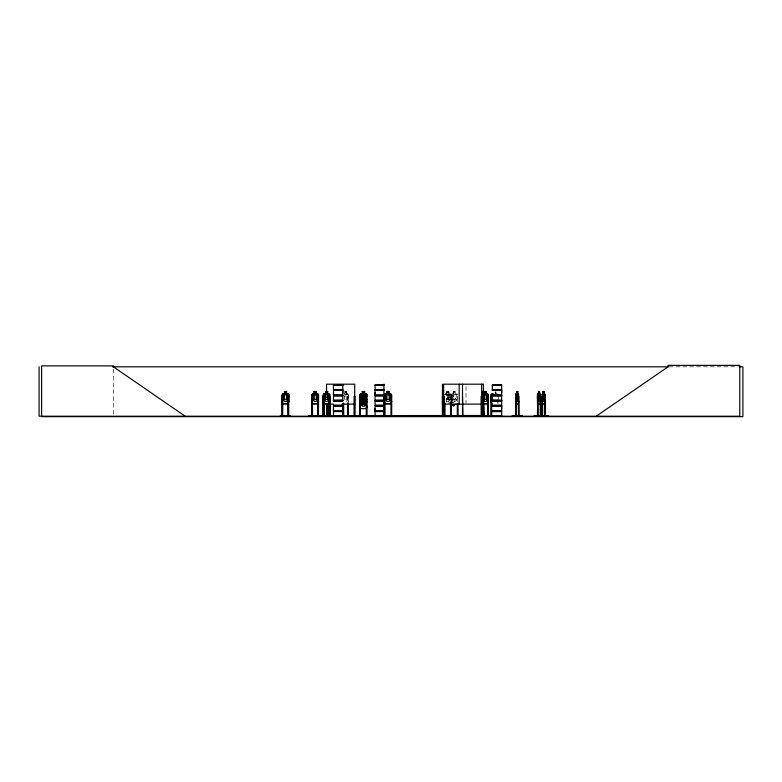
<?xml version="1.0" encoding="UTF-8"?>
<svg xmlns="http://www.w3.org/2000/svg" width="782" height="782" viewBox="0 0 782 782"><rect width="100%" height="100%" fill="white"/><g stroke="black" fill="none" stroke-linecap="round" stroke-linejoin="round"><path stroke-width="0.59" stroke-dasharray="3.91 2.93" d="M454.293 400.413L454.909 399.973L451.703 399.064C451.947 394.851 448.985 395.712 450.931 399.035C447.646 397.1 446.737 400.003 450.979 399.768L451.761 402.769M347.648 403.737L348.332 401.381L348.332 394.793L347.677 393.933M450.432 403.737L451.194 401.371L450.715 403.004M444.45 394.842L445.134 394.011L450.432 394.011L451.194 394.832L451.253 402.153M452.211 402.74L451.732 399.778L454.293 400.521M451.4 404.665L446.747 400.013L446.678 398.84L451.537 394.011L457.177 394.011M445.593 394.832L446.747 394.011M669.206 366.817L738.071 366.817M344.872 391.479L346.631 391.479L346.631 393.933M344.93 391.557L346.573 391.557M446.718 391.557L448.897 391.557L448.897 403.737M343.709 393.933L344.93 393.933M346.573 393.933L347.736 393.933M445.075 393.933L446.747 393.933M450.461 393.933L448.897 393.933L448.946 391.479L446.639 391.479L446.639 393.933M495.896 393.933L497.489 393.933M344.021 394.011L347.707 394.011M348.332 394.793L348.215 402.153M446.747 394.832L448.897 394.832M450.755 394.89L451.908 394.89L456.532 399.514M348.215 396.298L347.56 396.298L347.56 402.153M451.351 396.298L450.53 396.298L450.53 402.153M446.747 399.407L448.897 399.407M448.897 394.011L450.041 394.832L450.041 399.407L448.897 401.371L446.747 401.371L445.593 399.407M458.076 394.793L457.206 393.933L455.623 393.933L455.623 391.479L453.169 391.479L453.169 393.933L451.497 393.933L450.715 394.802L450.618 402.153M449.591 395.927L447.861 394.196L446.131 395.927L447.978 397.667L447.685 399.103L450.921 402.339L453.179 402.867L454.801 401.244L454.274 398.996L451.038 395.751L449.591 396.044L447.861 394.314M450.432 393.933L451.273 394.793M457.626 401.762L456.6 399.465L451.937 394.802L450.715 394.802L451.224 403.004L450.803 401.371M446.766 398.879L446.825 399.983M498.271 395.917L498.271 403.326M497.596 399.807L497.596 403.326M495.896 391.479L495.896 393.933M495.817 392.378L495.817 394.011M495.407 391.968L495.407 392.789M466.033 386.533L466.033 402.945M457.314 396.298L457.323 402.153M451.165 394.832L451.165 402.153M446.669 391.479L446.747 403.737M348.029 396.298L348.029 402.153M347.746 396.298L347.746 402.153M346.573 391.479L346.514 394.011L347.423 394.832L347.423 399.407L346.573 401.371L344.989 401.371L344.139 399.407L344.93 391.479M113.41 369.221L113.41 415.017M456.766 399.407L455.544 401.371L453.247 401.371L452.025 399.407L452.025 394.832L453.247 394.011L453.247 391.557L455.544 391.557L455.544 394.011L456.766 394.832L456.766 399.407M447.861 394.89L446.825 395.927L447.402 396.503L448.438 395.467L447.861 394.89M450.178 396.621L448.555 398.243L451.791 401.479L453.413 399.856L450.178 396.621M346.289 391.968L345.273 391.968L345.273 392.789L346.289 392.789L346.289 391.968M448.506 391.968L447.128 391.968L447.128 392.789L448.506 392.789L448.506 391.968M455.134 391.968L453.658 391.968L453.658 392.789L455.134 392.789L455.134 391.968M346.573 394.832L344.989 394.832L344.989 399.407L346.573 399.407L346.573 394.832M455.544 394.832L453.247 394.832L453.247 399.407L455.544 399.407L455.544 394.832"/><path stroke-width="1.17" d="M342.809 410.687L333.484 410.687L333.494 408.4M333.484 395.008L333.484 390.433L342.809 390.433L342.799 395.008L333.484 395.008L333.494 392.72M342.799 392.72L342.799 390.433M383.767 410.687L375.067 410.687L375.077 408.4M384.392 395.008L375.067 395.008L375.077 392.72M501.663 408.4L501.663 406.102L492.347 406.102M501.663 392.72L501.663 390.433L492.347 390.433M380.062 416.21L390.863 415.701M438.829 415.848L457.245 415.701M483.364 403.815L483.481 384.187L443.629 384.187L443.57 416.22L443.55 415.496M483.442 403.815L483.599 401.381M478.007 416.21L491.028 416.21L491.028 415.496M478.125 416.22L490.969 415.809L490.382 416.18M333.464 416.21L333.494 411.606L342.809 411.606M492.259 400.452L501.682 400.589M492.259 416.102L501.682 416.034L501.663 411.606L492.347 411.606M518.349 403.815L518.779 401.381M540.176 403.815L540.606 401.381L540.245 403.815L537.693 403.815L537.371 394.802L538.495 393.933M542.063 401.381L542.317 403.815L544.868 403.815L545.122 401.371M544.868 403.815L545.23 394.793L544.106 393.933M512.278 416.161L522.288 415.848L512.259 416.171M512.278 415.848L522.288 415.848M518.877 416.21L518.974 396.298L518.456 396.298L518.417 416.22M519.023 416.161L518.398 415.496M534.106 415.848L548.749 415.848M540.851 416.161L540.802 396.298L540.284 396.298L540.245 416.22M545.474 416.161L545.435 396.298L544.907 396.298L544.907 416.22M461.419 415.848L463.54 415.819M488.31 401.381L487.606 403.815L481.751 403.815L481.565 401.371L481.849 403.737L487.606 403.737M340.229 416.171L350.903 415.848L333.415 416.053M345.644 416.161L345.664 415.604M328.978 416.171L329.007 396.298L329.721 396.298M326.573 392.359L326.544 384.187L354.735 384.187L354.647 416.22M329.075 403.815L329.848 401.381M286.613 393.933L288.089 393.933L288.871 394.793L288.832 401.381L288.02 403.737L282.918 403.737M288.871 401.381L288.069 403.815L282.859 403.815L282.175 401.381L282.282 394.842L282.947 394.011M317.746 403.737L318.597 401.381L317.795 403.815L312.585 403.815L311.901 401.381L311.93 394.802L312.634 393.933M363.435 396.914L363.435 397.227M367.081 401.381L366.24 403.815L360.482 403.815L359.72 401.381M366.181 408.517L367.002 406.141L366.24 408.595L360.482 408.595L359.72 406.151M391.616 401.371L390.805 403.737L385.164 403.737M391.704 401.381L390.863 403.815L385.096 403.815L384.343 401.381L384.421 394.842L385.125 393.933L386.797 393.933L386.797 391.479L389.25 391.479L389.162 394.011L390.394 394.832L390.394 399.407L389.162 401.371L386.875 401.371L385.653 399.407L385.653 394.832L386.875 394.011L386.875 391.557L389.162 391.557M321.343 416.122L331.705 416.171M283.534 416.161L280.386 415.819L290.405 415.848L287.238 415.848M283.543 415.848L280.376 415.848M310.112 415.819L320.131 415.848M515.934 403.815L515.543 394.802L516.667 393.933M515.592 416.22L515.944 393.933M537.781 393.933L537.42 416.22L538.006 415.496M542.405 393.933L542.004 416.161M542.102 394.842L542.415 394.011L544.849 394.011M442.592 416.21L442.426 396.298M445.173 416.171L445.085 415.496M323.201 416.171L323.142 396.298L323.992 396.298L324.061 416.22M359.534 416.161L359.603 415.496M383.786 416.21L383.923 384.187M384.128 416.161L383.962 415.496M450.168 416.21L452.612 415.848L450.07 416.161M450.549 416.161L450.53 403.326M543.119 391.479L542.552 399.407L543.079 401.371L544.067 401.371L544.595 394.832L544.067 391.557L543.079 391.557M482.602 394.842L483.178 394.011M324.149 393.933L323.435 394.802L323.337 416.22L323.181 394.802L323.963 393.933L325.615 393.933M324.178 394.011L323.504 394.842L323.543 401.371M282.234 416.22L282.175 394.802L282.918 393.933L284.433 393.933M359.808 394.842L360.541 394.011L366.181 394.011L367.002 394.832L367.081 416.22M359.72 399.582L360.502 398.703L362.174 398.703M491.076 394.842L492.22 394.011M483.52 394.832L484.478 394.011L484.469 391.479L486.384 391.479M325.664 394.011L324.608 394.832L324.608 399.407L325.664 401.371L327.648 401.371L328.714 399.407L328.714 394.832L327.648 394.011M596.216 416.22L668.004 366.817L668.004 365.36L739.782 365.36L739.782 416.22L39.1 416.22L39.1 366.817M362.262 398.791L361.03 399.602L361.03 404.177L362.262 406.141L364.549 406.141L365.771 404.177L365.771 399.602L364.549 398.791M323.474 416.171L323.513 415.496M490.764 416.161L490.959 396.298L491.634 396.298L491.712 416.22M112.491 366.817L668.375 366.817M739.234 366.817L742.9 366.817L742.9 416.64L41.622 416.64L41.622 365.878L113.41 365.878L113.41 366.817L185.187 416.22M333.474 384.91L342.819 384.91M375.057 384.91L384.392 384.91M492.337 384.91L501.682 384.91M384.392 385.076L375.057 385.086L375.077 389.514L384.392 389.514M333.494 385.37L342.799 385.37M375.077 385.37L384.382 385.37M492.357 385.37L501.663 385.37M492.347 389.514L501.673 389.514L501.673 385.096L492.337 385.096L492.357 389.514M333.415 389.827L342.878 389.827M374.998 389.827L384.451 389.827M492.289 389.827L501.741 389.827M333.415 390.11L342.878 390.11M374.998 390.11L384.451 390.11M492.289 390.11L501.741 390.11M384.392 390.433L375.067 390.433L375.067 395.008M325.556 391.479L327.717 391.479L327.609 394.011M518.407 393.933L517.655 393.933L517.723 391.479L516.599 391.479L516.1 399.407L516.628 401.371L517.616 401.371L518.143 399.407L517.616 394.011M544.174 391.479L543.05 391.479L543.079 394.011M284.472 391.557L286.574 391.557M314.188 391.557L316.299 391.557M325.625 391.557L327.648 391.557M362.262 391.557L364.549 391.557L364.549 394.011L365.771 394.832L365.771 399.407L364.549 401.371L362.262 401.371L361.03 399.407L361.03 394.832L362.262 394.011L362.174 391.479L364.627 391.479L364.627 393.933L366.211 393.933L367.081 394.793M482.25 391.557L482.973 391.557M484.478 391.557L486.326 391.557M516.628 391.557L517.684 391.557M538.456 391.557L539.521 391.557M327.55 391.968L326.026 391.968L326.026 392.789L327.296 392.789L327.296 391.968M543.255 391.968L543.891 391.968L543.891 392.789L543.255 392.789M312.605 393.933L314.149 393.933M327.678 393.933L329.095 393.933L329.848 394.793L329.681 416.22L329.593 396.298M362.174 393.933L360.502 393.933L359.72 394.802L359.759 416.22M389.25 393.933L390.834 393.933L391.704 394.793L391.674 416.22M482.308 393.933L481.565 394.842L481.849 394.011L487.606 394.011M482.914 393.933L484.469 393.933L484.41 391.479M486.336 393.933L487.636 393.933M493.452 393.933L491.77 393.933L490.998 394.802L490.998 401.381L491.751 403.815M539.482 393.933L540.577 394.832L540.587 416.22M542.327 393.933L543.119 393.933M282.918 394.011L288.059 394.011M317.775 394.011L312.634 394.011L312.008 394.842L311.862 416.22M323.983 394.011L329.066 394.011L329.848 394.793M390.805 394.011L385.164 394.011L384.421 394.842L384.373 416.22M515.895 394.011L518.388 394.011M537.723 394.011L540.225 394.011L540.606 394.793M288.832 394.793L288.05 393.933M317.746 394.011L318.597 394.793L318.45 416.22M518.779 394.793L518.319 394.011M545.162 394.793L545.113 416.22M492.347 395.008L501.673 395.008L501.673 390.433M333.415 395.33L342.878 395.33M374.998 395.33L383.815 395.33M492.289 395.33L501.741 395.33M333.415 395.614L342.878 395.614M374.998 395.614L383.815 395.614M492.289 395.614L501.741 395.614M383.767 395.936L375.067 395.936L375.067 400.345L383.757 400.228M492.347 395.936L501.673 395.936L501.673 400.345L492.357 400.228M362.174 396.249L364.627 396.249L364.627 398.703L366.22 398.703L367.081 399.573L366.181 398.791L360.541 398.791M288.763 396.298L288.04 396.298L288.079 416.22M318.479 396.298L317.766 396.298L317.688 416.22M359.681 396.298L360.355 396.298L360.434 416.22M362.262 396.337L364.549 396.337M367.002 396.298L366.328 396.298L366.25 416.22M383.933 396.298L383.669 416.22M384.294 396.298L384.979 396.298L385.057 416.22M391.616 396.298L390.941 396.298L391.02 416.22M443.629 396.298L444.303 396.298L444.225 416.22L444.215 415.496M462.504 396.298L462.934 416.22M515.592 396.298L515.885 416.22L515.934 415.496M537.42 396.298L537.713 416.22L537.762 415.496M542.043 396.298L542.376 416.22M323.474 397.119L329.857 397.119L329.857 401.381L329.114 403.815L323.924 403.815L323.171 401.381M342.819 400.355L333.396 400.472L342.819 400.54M375.057 400.355L383.767 400.355M492.337 400.345L501.682 400.355M375.057 400.589L383.767 400.589M333.474 400.746L342.819 400.746M383.767 400.755L375.057 400.755L375.077 405.184L383.767 405.184M492.337 400.746L501.682 400.746L501.663 405.184L492.347 405.184M333.494 401.039L342.799 401.039M375.077 401.039L383.757 401.039M492.357 401.039L501.663 401.039M311.901 401.381L312.673 403.737L317.775 403.737M323.435 401.381L324.139 403.815M323.983 403.737L329.066 403.737M360.541 403.737L366.181 403.737M515.895 403.737L518.388 403.737M540.225 403.737L537.723 403.737L537.478 401.371M542.346 403.737L544.849 403.737M518.417 403.815L515.866 403.815L515.573 401.371M326.544 404.118L333.591 404.118M341.812 404.118L354.735 404.118M443.629 404.118L483.481 404.118M333.484 405.184L342.809 405.184M333.415 405.506L342.878 405.506M374.998 405.506L383.815 405.506M492.289 405.506L501.741 405.506M333.415 405.79L342.878 405.79M374.998 405.79L383.815 405.79M492.289 405.79L501.741 405.79M342.809 406.102L333.484 406.102L333.484 410.687M383.767 406.102L375.067 406.102L375.067 410.687M492.347 410.687L501.673 410.687L501.673 406.102M333.415 411L342.878 411M374.998 411L383.815 411M492.289 411L501.741 411M333.415 411.283L342.878 411.283M374.998 411.283L383.815 411.283M492.289 411.283L501.741 411.283M383.767 411.606L375.067 411.606L375.067 416.024L387.54 416.21L375.077 415.897M281.95 415.496L282.82 415.496L282.82 416.22M333.347 415.604L308.626 415.604L308.626 416.22M341.802 415.604L483.96 415.496M488.476 415.496L487.655 415.496L487.655 416.22M490.871 415.496L491.712 415.496M516.179 415.496L515.553 416.161M540.225 415.496L540.87 415.496M541.985 415.496L542.63 415.496M545.494 415.496L544.849 415.496L544.878 416.22M352.252 415.838L357.609 416.171M360.434 415.701L366.25 415.701M491.702 415.701L497.518 415.701M333.494 415.897L350.903 415.848M478.105 415.848L490.92 415.848M492.357 415.897L501.663 415.897M287.287 416.171L290.425 416.161M483.921 416.171L483.472 396.298L483.442 416.22M330.375 416.171L330.434 403.326M451.449 404.597L453.638 405.75L455.232 404.157L453.658 405.858L451.4 404.665M482.797 416.161L482.67 403.326M318.597 394.793L317.775 393.933L316.339 393.933L316.368 391.479L314.12 391.479L314.188 394.011M487.587 393.933L488.31 394.793L488.251 416.22M483.52 399.407L484.478 401.371L486.277 401.371L487.235 399.407L487.235 394.832L486.277 394.011L486.336 391.479M518.329 393.933L518.759 416.22M482.895 394.011L482.895 401.371L482.25 401.371L481.908 399.407M491.076 401.371L491.81 403.737M483.364 393.933L483.696 416.22L483.491 403.492M482.953 416.18L482.885 415.496M542.102 401.371L542.395 403.815M545.23 415.496L545.25 416.22M544.106 391.479L544.145 394.011M542.571 403.326L542.61 416.22M542.278 396.298L542.239 416.22M540.841 415.496L540.88 416.22M540.479 415.496L540.479 416.22M539.551 393.933L539.551 391.479L538.427 391.479L537.928 399.407L538.456 401.371L539.443 401.371L539.971 399.407L539.482 391.479M537.948 403.326L537.977 416.22M518.642 415.496L518.652 416.22M517.655 391.479L517.684 394.011M516.12 402.153L516.149 416.22M498.349 415.496L498.437 416.22L498.202 415.496M497.675 415.496L497.684 416.22M497.596 415.496L497.518 416.22M492.298 394.832L492.298 399.407M491.546 415.496L491.546 416.22M488.408 416.22L488.408 396.298L487.724 396.298L487.821 416.22M488.203 394.832L488.203 401.371M488.144 415.496L488.163 416.22M487.88 396.298L487.988 416.22M483.159 415.496L483.256 416.22M482.993 393.933L482.993 391.479L482.23 391.479L481.908 416.22M483.032 415.496L483.1 416.22M482.914 391.479L482.973 394.011M482.504 403.326L482.602 416.22M482.445 415.496L482.445 416.22M482.269 415.604L482.269 416.22M482.064 416.22L482.044 396.298L481.311 396.298L481.341 416.22M481.702 396.298L481.82 416.22M481.634 384.187L481.585 416.22M481.38 396.298L481.438 416.22M462.631 415.496L462.768 416.22M462.504 384.187L462.524 416.22M459.181 384.187L459.181 404.118M458.076 415.496L458.086 416.22L457.998 403.326M457.323 403.326L457.323 416.22M457.235 415.496L457.245 416.22M451.429 415.496L451.429 416.22M451.351 403.326L451.273 416.22M451.165 403.326L451.165 416.22M450.755 415.496L450.755 416.22M450.676 403.326L450.579 416.22M445.007 403.326L444.997 416.22M444.821 415.496L444.831 416.22M444.479 415.496L444.381 416.22M442.768 415.496L442.768 416.22M442.436 384.187L442.426 416.22M442.397 415.496L442.358 416.22M429.944 416.22L426.874 416.22M425.105 416.22L422.026 416.22M391.538 415.496L391.538 416.22M390.863 415.496L390.863 416.22M384.891 415.496L384.9 416.22M384.216 415.496L384.245 416.22M383.591 415.496L383.591 416.22M382.623 415.604L382.623 416.22M366.924 415.496L366.924 416.22M366.406 415.496L366.406 416.22M360.277 415.496L360.277 416.22M354.969 415.496L354.969 416.22M354.784 416.22L354.92 396.298L354.256 396.298L354.207 416.22M354.529 415.496L354.549 416.22M354.442 396.298L354.393 416.22M348.273 415.496L348.273 416.22L348.215 403.326M348.029 403.326L348.029 416.22M347.863 415.496L347.834 416.22M347.746 403.326L347.697 416.22M347.56 403.326L347.511 416.22M345.067 415.604L345.067 416.22M344.217 415.604L344.217 416.22M343.611 403.326L343.66 416.22M343.425 403.326L343.474 416.22M343.249 415.496L343.22 416.22M343.142 403.326L343.083 416.22M342.956 403.326L342.985 416.22M330.512 415.496L330.512 416.22M330.317 415.496L330.307 416.22M329.848 415.496L329.994 416.22M329.486 415.496L329.505 416.22M329.251 415.496L329.242 416.22M329.144 396.298L329.075 416.22M327.257 415.496L327.257 416.22L327.208 403.492M327.023 403.492L327.072 416.22M326.817 415.496L326.915 416.22M326.729 403.492L326.68 416.22M326.544 403.492L326.544 416.22M325.693 394.011L325.615 391.479L325.556 393.933M323.856 396.298L323.924 416.22L323.807 403.326M318.372 396.298L318.284 416.22L318.274 415.496M317.961 415.496L317.981 416.22M317.873 396.298L317.805 416.22M316.26 391.557L316.299 394.011L317.404 394.832L317.404 399.407L316.299 401.371L314.227 401.371L313.113 399.407L313.113 394.832L314.227 394.011L314.227 391.557M312.536 416.22L312.468 396.298L311.744 396.298L311.744 416.22M312.36 396.298L312.409 416.22M311.94 415.496L311.959 416.22M311.265 415.604L311.265 416.22M310.405 415.604L310.405 416.22M310.073 415.604L310.073 416.22M288.832 416.22L288.832 415.496L287.972 415.496L287.972 416.22M288.763 394.832L288.705 416.22M288.548 415.496L288.568 416.22M288.147 396.298L288.235 416.22M282.703 416.22L282.742 396.298L282.028 396.298L282.077 416.22M282.527 415.496L282.546 416.22M365.546 405.232L364.764 405.301L363.415 402.935C362.349 406.669 359.544 405.878 362.887 402.398C359.642 399.582 362.535 398.116 363.376 401.84C364.295 398.321 367.227 399.064 363.904 402.417L365.546 405.232M287.688 399.407L286.574 401.371L284.501 401.371L283.397 399.407L283.397 394.832L284.501 394.011L284.394 391.479L286.652 391.479L286.544 394.011L287.688 394.832L287.688 399.407M342.819 385.086L333.474 385.096L333.494 389.514L342.809 389.514L342.809 385.096M286.202 391.968L284.873 391.968L284.873 392.789L286.202 392.789L286.202 391.968M315.928 391.968L314.599 391.968L314.599 392.789L315.928 392.789L315.928 391.968M364.138 391.968L362.662 391.968L362.662 392.789L364.138 392.789L364.138 391.968M388.762 391.968L387.286 391.968L387.286 392.789L388.762 392.789L388.762 391.968M482.777 391.968L482.367 392.789L482.777 391.968M485.954 391.968L484.801 391.968L484.801 392.789L485.954 392.789L485.954 391.968M517.44 391.968L516.804 391.968L516.804 392.789L517.44 392.789L517.44 391.968M539.267 391.968L538.632 391.968L538.632 392.789L539.267 392.789L539.267 391.968M286.574 394.832L284.501 394.832L284.501 399.407L286.574 399.407L286.574 394.832M316.299 394.832L314.227 394.832L314.227 399.407L316.299 399.407L316.299 394.832M327.648 394.832L325.664 394.832L325.664 399.407L327.648 399.407L327.648 394.832M364.549 394.832L362.262 394.832L362.262 399.407L364.549 399.407L364.549 394.832M389.162 394.832L386.875 394.832L386.875 399.407L389.162 399.407L389.162 394.832M482.895 394.832L482.25 394.832L482.25 399.407L482.895 399.407L482.895 394.832M486.277 394.832L484.478 394.832L484.478 399.407L486.277 399.407L486.277 394.832M517.616 394.832L516.628 394.832L516.628 399.407L517.616 399.407L517.616 394.832M539.443 394.832L538.456 394.832L538.456 399.407L539.443 399.407L539.443 394.832M544.067 394.832L543.079 394.832L543.079 399.407L544.067 399.407L544.067 394.832M342.809 395.936L333.484 395.936L333.484 400.345L342.799 400.228L342.809 395.936M364.138 396.748L362.662 396.748L362.662 397.559L364.138 397.559L364.138 396.748M364.549 399.602L362.262 399.602L362.262 404.177L364.549 404.177L364.549 399.602"/></g></svg>
